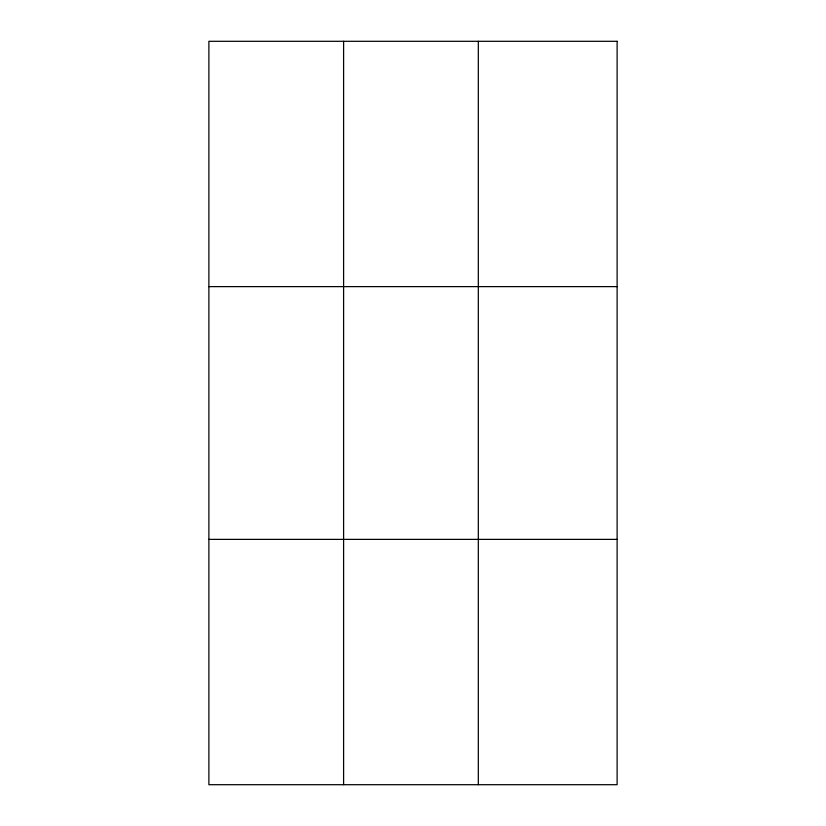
<?xml version="1.0" encoding="UTF-8"?>
<svg xmlns="http://www.w3.org/2000/svg" width="826" height="826" viewBox="0 0 826 826"><rect width="100%" height="100%" fill="white"/><g stroke="black" fill="none" stroke-linecap="round" stroke-linejoin="round"><path stroke-width="1.24" d="M343.606 41.3L343.606 784.7M478.316 41.3L478.316 784.7M208.885 286.622L617.115 286.622M208.885 539.378L617.115 539.378M617.115 41.3L617.115 784.7L208.885 784.7L208.885 41.3L617.115 41.3"/></g></svg>
